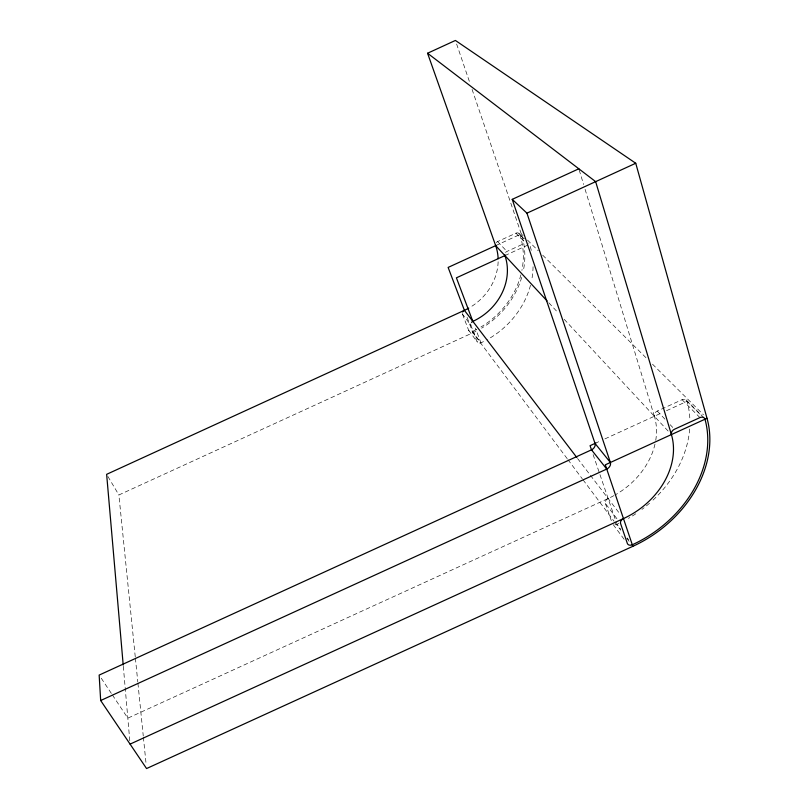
<?xml version="1.0" encoding="UTF-8"?>
<svg xmlns="http://www.w3.org/2000/svg" width="809" height="809" viewBox="0 0 809 809"><rect width="100%" height="100%" fill="white"/><g stroke="black" fill="none" stroke-linecap="round" stroke-linejoin="round"><path stroke-width="0.61" stroke-dasharray="4.04 3.03" d="M496.291 242.599A3.266 2.831 -42.1 0 1 497.626 241.567L515.94 233.164A3.276 2.821 -43.2 0 1 519.803 234.559L524.232 238.979M495.664 245.633L521.269 233.892L523.049 235.662M505.574 252.499A3.337 2.872 -41.7 0 1 506.94 251.447L524.525 243.378M504.917 255.583L529.551 244.288A3.347 2.872 -42.8 0 0 528.681 243.084M135.255 656.857L118.883 494.966L472.911 332.732A81.153 71.313 -38.5 0 0 477.31 330.568M655.745 440.308A71.354 56.63 -34.7 0 0 654.37 416.261A4.419 3.458 -37.7 0 1 657.292 411.053L682.078 399.707A4.439 3.448 -38.7 0 1 687.023 401.315L701.555 415.816M595.009 443.413L600.723 440.804M604.899 438.893L662.247 412.651M666.495 410.709L687.023 401.315A107.627 85.461 -34.7 0 1 689.875 419.537M613.96 495.604A71.354 56.63 -34.7 0 1 608.146 498.526L127.822 718.159L112.441 695.042M527.519 240.101L538.228 250.739M542.697 255.169L647.18 358.893M652.539 364.212L703.436 414.744M518.943 233.376L524.252 238.665M686.002 399.848L703.941 417.727M515.94 233.164L525.628 242.872M682.078 399.707L699.927 417.596M497.626 241.567L506.94 251.447M657.292 411.053L665.008 419.244M670.155 424.705L672.734 427.435M548.815 302.778L558.24 312.921M564.247 319.363L669.7 432.744M577.575 458.501L619.633 513.573M462.364 313.508A3.175 2.73 -36.3 0 0 462.526 314.226L470.919 325.339L477.067 341.57A3.206 2.73 -35.4 0 0 480.94 342.824A81.163 70.929 -38.2 0 0 485.349 340.65M608.146 498.526A4.257 3.297 -33.3 0 0 605.385 503.441L617.55 519.56M462.526 314.226L468.623 330.224A3.145 2.7 -35.6 0 0 472.426 331.457L480.94 342.824L475.399 328.151M614.921 524.758A4.217 3.226 -32.9 0 0 616.964 524.293L620.614 529.167M627.187 537.945L628.654 539.896M567.2 458.673L472.911 332.732L466.631 316.198M567.958 459.684L582.288 478.827M583.046 479.828L613.97 521.138M614.729 522.149L620.766 530.208M626.793 538.268L629.058 541.292M468.623 330.224L477.421 342.197M613.232 524.667L624.113 539.29M101.256 678.235L111.743 694.001M107.921 476.491L118.883 494.966M605.385 503.441L611.705 521.805M593.118 454.597L616.559 523.13M456.63 44.03L470.049 83.438M472.082 89.405L521.269 233.892A81.153 71.313 -38.5 0 1 523.403 270.439M579.193 170.011L583.613 184.492M585.089 189.316L654.37 416.261M135.386 658.111L137.803 681.957M137.924 683.211L143.254 735.917M143.385 737.171L146.176 764.788M123.312 666.313L129.865 741.641M521.694 277.376A81.153 71.313 -38.5 0 1 481.608 328.161M498.132 261.792A52.727 46.325 -38.5 0 1 470.12 307.319M654.987 444.141A71.354 56.63 -34.7 0 1 615.851 494.532M530.239 246.442A81.163 70.929 -38.2 0 1 531.392 250.82M533.05 266.748A81.163 70.929 -38.2 0 1 531.564 280.683M530.492 285.304A81.163 70.929 -38.2 0 1 487.514 339.477M519.803 234.559A79.525 69.887 -38.5 0 1 521.916 270.378M520.875 274.918A79.525 69.887 -38.5 0 1 480.961 326.978M476.744 329.334A79.525 69.887 -38.5 0 1 472.426 331.457M470.919 325.339A3.236 2.771 -36 0 1 470.808 323.853M689.662 429.003A107.627 85.461 -34.7 0 1 651.933 501.105M649.516 503.269A107.627 85.461 -34.7 0 1 641.952 509.397M635.773 513.786A107.627 85.461 -34.7 0 1 628.431 518.367M618.905 523.393A107.627 85.461 -34.7 0 1 616.964 524.293"/><path stroke-width="1.21" d="M498.132 258.759A52.727 46.325 -38.5 0 0 495.664 245.633L427.567 53.242L455.406 40.45L635.743 163.256L707.015 418.293A112.926 88.626 -34.5 0 1 632.83 546.328L146.56 768.55L100.67 700.523L99.153 675.09L591.49 449.844A5.491 4.348 -34.7 0 0 595.009 443.413L512.218 199.358L578.829 168.798M512.218 199.358L526.942 213.161L635.743 163.256M496.129 245.42L448.125 267.425L464.497 310.575M505.554 255.29L456.407 277.831L472.911 321.547M595.808 443.049L590.064 445.678L591.703 450.441M707.015 418.293L605.304 464.811L632.83 546.328M100.67 700.523L606.74 469.058A5.643 4.419 -34.4 0 0 610.39 462.485L526.942 213.161M130.077 744.118L623.466 518.579A73.356 57.55 -34.5 0 0 671.409 434.575A4.551 3.519 -37.4 0 1 674.443 429.255L699.927 417.596A4.561 3.509 -38.3 0 1 704.973 419.224A110.661 86.846 -34.5 0 1 632.304 544.76A4.328 3.276 -32.7 0 1 627.339 543.415L620.594 523.595A4.379 3.337 -33.1 0 1 623.466 518.579M427.567 53.242L595.646 181.641L671.409 434.575M547.096 300.938L495.664 245.633A3.266 2.831 -42.1 0 1 495.512 244.884M595.009 443.413L610.39 462.485M591.49 449.844L606.74 469.058M576.817 457.5L464.406 310.322L106.636 474.327L123.211 665.059M468.724 308.128A52.727 46.325 -38.5 0 1 464.406 310.332A3.175 2.73 -36.3 0 0 462.667 312.011M471.516 322.397A3.236 2.771 -36 0 1 472.85 321.375A53.819 47.023 -38.1 0 0 504.917 255.583A3.337 2.872 -41.7 0 1 504.765 254.825"/></g></svg>
